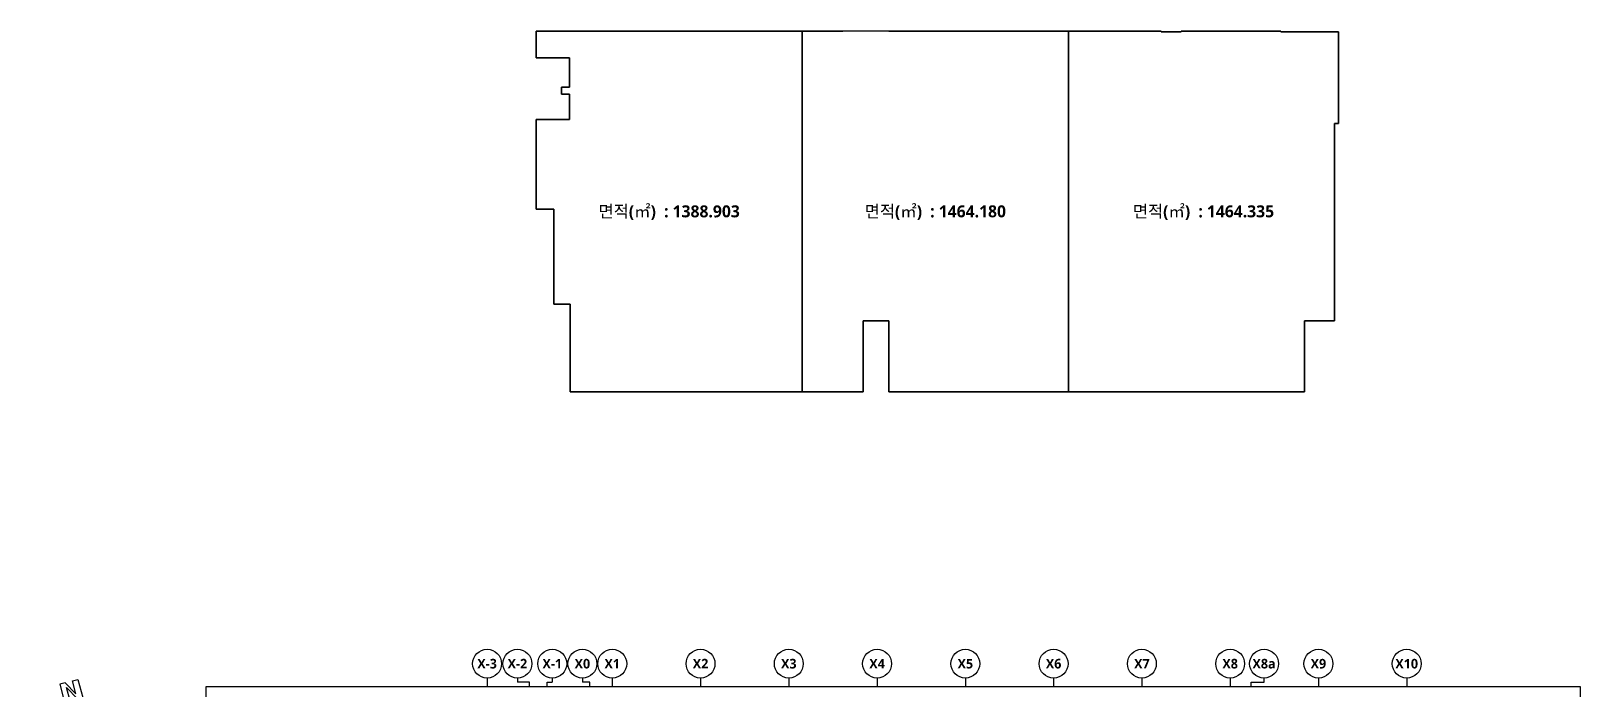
# Model space of a CAD drawing. Header units: millimetres. Extents: x -5354 to 997967, y -1313401 to 249081.
# Drawn here: x 262941 to 455982, y 164701 to 246791 of the extents above; entities that cross this region are included whole.
import ezdxf
from ezdxf.enums import TextEntityAlignment as Align

# ---------------------------------------------------------------- set-up
doc = ezdxf.new("R2010")
doc.units = ezdxf.units.MM
doc.header["$LTSCALE"] = 300
doc.header["$MEASUREMENT"] = 0
doc.header["$PDSIZE"] = -10
doc.layers.get('0').update_dxf_attribs({"linetype": 'CONTINUOUS'})
for name, color, linetype in [('A-ANNO-SYMB', 7, 'CONTINUOUS'), ('A-ANNO-TEXT1', 7, 'CONTINUOUS'), ('A-ST-AXIS-BUB', 7, 'CONTINUOUS'), ('AA-MARK', 2, 'CONTINUOUS'), ('X-SEC-종$0$A-ST-AXIS-BUB', 7, 'CONTINUOUS')]:
    doc.layers.add(name, color=color, linetype=linetype)
doc.layers.add('Defpoint', color=161, linetype='CONTINUOUS', plot=False)
doc.layers.add('면적', color=210, linetype='CONTINUOUS', plot=False)
doc.styles.add('SH_대대리576', font='')
doc.styles.get('SH_대대리576').set_extended_font_data('NanumGothic', bold=True)

# ---------------------------------------------------------------- blocks, each defined once
blk = doc.blocks.new('G$C1D72D447')
at = {"layer": 'X-SEC-종$0$A-ST-AXIS-BUB'}
blk.add_line((1800, 1050, -103000), (1800, 525, -103000), dxfattribs=at)
at = {"layer": 'X-SEC-종$0$A-ST-AXIS-BUB', "elevation": -103000}
blk.add_lwpolyline([(2723, 0), (2723, 525), (1800, 525)], dxfattribs=at)
at = {"layer": 'X-SEC-종$0$A-ST-AXIS-BUB'}
blk.add_circle((1800, 2850, -103000), 1800, dxfattribs=at)
blk = doc.blocks.new('A-ST-AXIS-BUB-2')
at = {"layer": 'X-SEC-종$0$A-ST-AXIS-BUB'}
blk.add_line((1800, 1050, -103000), (1800, 525, -103000), dxfattribs=at)
at = {"layer": 'X-SEC-종$0$A-ST-AXIS-BUB', "elevation": -103000}
blk.add_lwpolyline([(3323, 0), (3323, 525), (1800, 525)], dxfattribs=at)
at = {"layer": 'X-SEC-종$0$A-ST-AXIS-BUB'}
blk.add_circle((1800, 2850, -103000), 1800, dxfattribs=at)
blk = doc.blocks.new('A-ST-AXIS-BUB-1')
at = {"layer": 'A-ST-AXIS-BUB'}
blk.add_line((0, 350), (0, 0), dxfattribs=at)
blk.add_circle((0, 950), 600, dxfattribs=at)
blk = doc.blocks.new('G$CBA52A250')
at = {"layer": 'A-ST-AXIS-BUB'}
for p, q in [((1177, 0), (1177, 525)), ((1177, 525), (1800, 525)), ((1800, 1050), (1800, 525))]:
    blk.add_line(p, q, dxfattribs=at)
blk.add_circle((1800, 2850), 1800, dxfattribs=at)
blk = doc.blocks.new('dr-sy-018-D-M')
at = {"layer": 'A-ANNO-SYMB'}
for p, q in [((-1, 16.4), (-2.5, 16.4)), ((-2.5, 16.4), (-2.5, 11.4)), ((-1, 16.4), (1, 12.8)), ((-1, 15.09), (1.05, 11.4)), ((-1, 11.4), (-1, 15.09)), ((1, 12.8), (1, 16.4)), ((1, 16.4), (2.5, 16.4)), ((2.5, 16.4), (2.5, 11.4)), ((-2.5, 11.4), (-1, 11.4)), ((2.5, 11.4), (1.05, 11.4)), ((-10.5, 0), (10.5, 0)), ((0, 0), (0, -10.5))]:
    blk.add_line(p, q, dxfattribs=at)
at = {"layer": 'A-ANNO-SYMB', "const_width": 1}
blk.add_lwpolyline([(0, 10.5), (0, 0)], dxfattribs=at)
at = {"layer": 'A-ANNO-SYMB'}
blk.add_circle((0, 0), 10.5, dxfattribs=at)

msp = doc.modelspace()

# ---------------------------------------------------------------- linework, layer by layer
at = {"layer": 'A-ST-AXIS-BUB'}
msp.add_lwpolyline([(414981.8, 165016.3), (414981.8, 165541.3), (416604.7, 165541.3), (416604.7, 166066.3)], dxfattribs=at)
msp.add_circle((416604.7, 167866.3), 1800, dxfattribs=at)
at = {"layer": 'AA-MARK'}
for p, q in [((359063.1, 201765.8, -103000), (359063.1, 246765.8, -103000)), ((392229.7, 201765.8, -103000), (392229.7, 246765.8, -103000))]:
    msp.add_line(p, q, dxfattribs=at)
at = {"layer": 'AA-MARK', "elevation": -103000}
for points in [[(359063.1, 246765.8), (325896.4, 246765.8), (325896.4, 243440.8), (330051.4, 243440.8), (330051.4, 239790.8), (329051.4, 239790.8), (329051.4, 238890.8), (330051.4, 238890.8), (330051.4, 235765.8), (325896.4, 235765.8), (325896.4, 224565.8), (328096.4, 224565.8), (328096.4, 212715.8), (330146.4, 212715.8), (330146.4, 201765.8), (359063.1, 201765.8)], [(392229.7, 246765.8), (359063.1, 246765.8), (359063.1, 201765.8), (366646.4, 201765.8), (366646.4, 210615.8), (369846.4, 210615.8), (369846.4, 201765.8), (392229.7, 201765.8)], [(425896.4, 246690.8), (418696.4, 246690.8), (418696.4, 246765.8), (406296.4, 246765.8), (406296.4, 246690.8), (403796.4, 246690.8), (403796.4, 246765.8), (392229.7, 246765.8), (392229.7, 201765.8), (421646.4, 201765.8), (421646.4, 210615.8), (425396.4, 210615.8), (425396.4, 235265.8), (425896.4, 235265.8)]]:
    msp.add_lwpolyline(points, close=True, dxfattribs=at)
at = {"layer": 'AA-MARK'}
for p in [(359063.1, 230165.8, -103000), (392229.7, 230165.8, -103000)]:
    msp.add_point(p, dxfattribs=at)
at = {"layer": 'Defpoint'}
msp.add_lwpolyline([(455981.8, 36444.9), (284781.8, 36444.9), (284781.8, 165016.3), (455981.8, 165016.3)], close=True, dxfattribs=at)
at = {"layer": '면적', "elevation": -103000}
msp.add_lwpolyline([(325896.4, 246765.8), (364096.4, 246765.8), (364096.4, 246790.8), (369846.4, 246790.8), (369846.4, 246765.8), (403796.4, 246765.8), (403796.4, 246690.8), (406296.4, 246690.8), (406296.4, 246765.8), (418696.4, 246765.8), (418696.4, 246690.8), (425896.4, 246690.8), (425896.4, 235265.8), (425396.4, 235265.8), (425396.4, 210615.8), (421646.4, 210615.8), (421646.4, 201765.8), (369846.4, 201765.8), (369846.4, 210615.8), (366646.4, 210615.8), (366646.4, 201765.8), (330146.4, 201765.8), (330146.4, 212715.8), (328096.4, 212715.8), (328096.4, 213265.8), (328096.4, 213265.8), (328096.4, 217565.8), (328096.4, 217565.8), (328096.4, 224565.8), (325896.4, 224565.8), (325896.4, 235765.8), (330051.4, 235765.8), (330051.4, 238890.8), (329051.4, 238890.8), (329051.4, 239790.8), (330051.4, 239790.8), (330051.4, 243440.8), (325896.4, 243440.8)], close=True, dxfattribs=at)

# ---------------------------------------------------------------- block references
msp.add_blockref('G$CBA52A250', (326104.7, 165016.3))
at = {"xscale": 465.6960000000489, "yscale": 465.6960000000489, "zscale": 465.6960000000489, "rotation": 14.62512501076412}
msp.add_blockref('dr-sy-018-D-M', (269600, 158200), dxfattribs=at)
at = {"layer": 'A-ST-AXIS-BUB', "xscale": 3, "yscale": 3, "zscale": 3}
for p in [(319781.8, 165016.3), (335381.8, 165016.3), (346381.8, 165016.3), (357381.8, 165016.3), (368381.8, 165016.3), (379381.8, 165016.3), (390381.8, 165016.3), (401381.8, 165016.3), (412381.8, 165016.3), (423381.8, 165016.3), (434381.8, 165016.3)]:
    msp.add_blockref('A-ST-AXIS-BUB-1', p, dxfattribs=at)
at = {"layer": 'A-ST-AXIS-BUB'}
for name, p in [('A-ST-AXIS-BUB-2', (321758.9, 165016.3)), ('G$C1D72D447', (329858.9, 165016.3))]:
    msp.add_blockref(name, p, dxfattribs=at)

# ---------------------------------------------------------------- texts
at = {"layer": 'A-ANNO-TEXT1', "style": 'SH_대대리576'}
for s, p in [('X-3', (319781.8, 167866.3)), ('X-2', (323558.9, 167866.3)), ('X-1', (327904.7, 167866.3)), ('X0', (331658.9, 167866.3)), ('X1', (335381.8, 167866.3)), ('X2', (346381.8, 167866.3)), ('X3', (357381.8, 167866.3)), ('X4', (368381.8, 167866.3)), ('X5', (379381.8, 167866.3)), ('X6', (390381.8, 167866.3)), ('X7', (401381.8, 167866.3)), ('X8', (412381.8, 167866.3)), ('X8a', (416604.7, 167866.3)), ('X9', (423381.8, 167866.3)), ('X10', (434381.8, 167866.3))]:
    msp.add_text(s, height=1200, dxfattribs=at).set_placement(p, align=Align.MIDDLE_CENTER)
at = {"layer": 'AA-MARK', "style": 'SH_대대리576'}
for s, p in [('면적(㎡)  : 1388.903', (342479.7, 224265.8)), ('면적(㎡)  : 1464.180', (375646.4, 224265.8)), ('면적(㎡)  : 1464.335', (409063.1, 224265.8))]:
    msp.add_text(s, height=1500, dxfattribs=at).set_placement(p, align=Align.MIDDLE)

doc.saveas('drawing.dxf')
